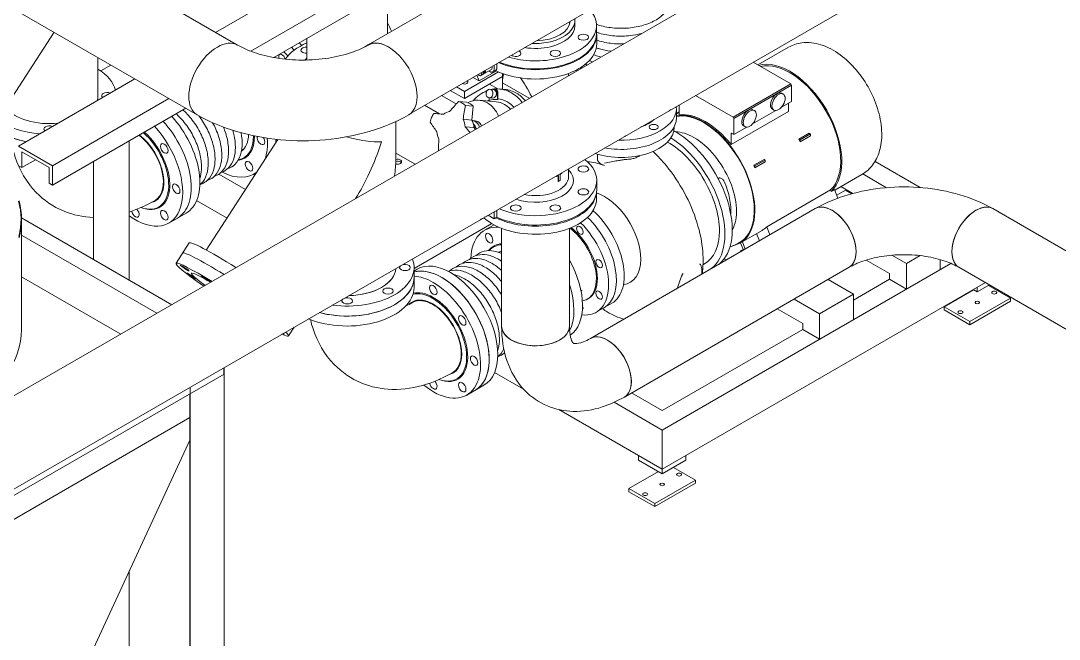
# Model space of a CAD drawing. Header units: millimetres. Extents: x -312439 to 477422, y -331570 to 212570.
# Drawn here: x 400936 to 402263, y 91756 to 92546 of the extents above; entities that cross this region are included whole.
import ezdxf

# ---------------------------------------------------------------- set-up
doc = ezdxf.new("R2010")
doc.units = ezdxf.units.MM

msp = doc.modelspace()

# ---------------------------------------------------------------- linework, layer by layer
at = {"color": 0, "linetype": 'Continuous', "lineweight": 0, "extrusion": (8.40036e-17, 0.816497, 0.57735)}
for p, q in [((399417.416, 93432.398), (401161.52, 92425.439)), ((399909.942, 91360.089), (402361.33, 92775.399)), ((401593.982, 92766.925), (401185.091, 92530.852)), ((401620.953, 92732.491), (401230.001, 92506.774)), ((401642.607, 92719.989), (401259.413, 92498.752)), ((401379.711, 92514.97), (401741.787, 92724.014)), ((400894.438, 92698.66), (401213.058, 92514.705)), ((401434.924, 92427.826), (401844.862, 92664.504)), ((399858.405, 91449.355), (401903.983, 92630.37)), ((401404.619, 92529.35), (401404.619, 92563.23)), ((401636.968, 92540.752), (401636.968, 92544.476)), ((401643.919, 92545.659), (401643.919, 92539.308)), ((400897.088, 92404.879), (400978.662, 92531.013)), ((401671.479, 92539.308), (401671.479, 92529.006)), ((401301.544, 92495.521), (401301.544, 92523.076)), ((401671.786, 92516.305), (401671.786, 92528.256)), ((401916.815, 92511.761), (401877.716, 92489.186)), ((401034.72, 92498.647), (401034.72, 92450.121)), ((401544.4, 92491.032), (401544.4, 92486.042)), ((401871.656, 92492.685), (401919.65, 92464.976)), ((401051.246, 92489.106), (401038.293, 92481.628)), ((401546.351, 92480.454), (401502.8, 92455.309)), ((401543.871, 92481.592), (401521.571, 92468.717)), ((401526.131, 92477.116), (401523.705, 92475.715)), ((401527.006, 92479.5), (401527.006, 92479.05)), ((401527.557, 92478.045), (401527.124, 92477.795)), ((401537.332, 92483.618), (401528.887, 92478.742)), ((401542.607, 92482.314), (401539.215, 92480.356)), ((401540.864, 92488.99), (401540.864, 92484.001)), ((401551.439, 92458.141), (401551.439, 92478.393)), ((401635.957, 92475.626), (401635.957, 92478.393)), ((401082.016, 92471.341), (400933.406, 92385.541)), ((401551.439, 92474.299), (401502.8, 92446.217)), ((401521.571, 92468.717), (401513.661, 92473.284)), ((401518.676, 92476.18), (401521.571, 92468.717)), ((401545.693, 92458.579), (401534.952, 92464.78)), ((401551.508, 92458.135), (401551.508, 92466.426)), ((401551.508, 92466.426), (401585.765, 92446.647)), ((401919.65, 92464.976), (401846.16, 92422.546)), ((401920.595, 92463.339), (401847.105, 92420.909)), ((401919.65, 92464.976), (401920.595, 92463.339)), ((401920.595, 92463.339), (401920.595, 92442.609)), ((401492.404, 92439.339), (401473.635, 92450.175)), ((401502.8, 92446.217), (401484.789, 92456.616)), ((401492.663, 92461.162), (401502.8, 92455.309)), ((401502.8, 92455.309), (401502.8, 92446.217)), ((401535.426, 92458.202), (401539.926, 92457.8)), ((401541.494, 92458.619), (401542.619, 92458.518)), ((401544.752, 92452.997), (401545.13, 92445.08)), ((401554.445, 92457.873), (401547.994, 92458.449)), ((401551.298, 92458.154), (401551.439, 92458.358)), ((401798.165, 92450.256), (401846.16, 92422.546)), ((401910.051, 92452.108), (401908.161, 92453.199)), ((401125.322, 92446.338), (400976.713, 92360.538)), ((401470.932, 92426.733), (401451.981, 92437.674)), ((401495.377, 92442.546), (401505.491, 92441.643)), ((401504.039, 92437.545), (401514.152, 92436.642)), ((401514.152, 92436.642), (401512.536, 92418.838)), ((401543.514, 92442.155), (401521.809, 92444.094)), ((401534.497, 92443.705), (401534.329, 92447.234)), ((401534.445, 92447.222), (401538.945, 92446.82)), ((401777.289, 92425.603), (401777.289, 92438.202)), ((401920.595, 92442.609), (401907.773, 92435.206)), ((401916.92, 92440.488), (401916.92, 92429.846)), ((401146.976, 92433.836), (400976.713, 92335.535)), ((401463.443, 92427.402), (401473.556, 92426.498)), ((401473.556, 92426.498), (401476.358, 92426.242)), ((401773.623, 92421.812), (401773.623, 92433.713)), ((401777.289, 92429.274), (401773.623, 92427.158)), ((401777.289, 92428.925), (401773.623, 92426.809)), ((401916.92, 92429.846), (401843.43, 92387.416)), ((401900.451, 92430.979), (401871.028, 92413.992)), ((401873.306, 92430.893), (401871.416, 92431.984)), ((401898.173, 92431.535), (401896.283, 92432.626)), ((401415.245, 92416.9), (401415.245, 92368.277)), ((401501.269, 92419.845), (401512.536, 92418.838)), ((401503.813, 92410.35), (401515.08, 92409.344)), ((401516.592, 92417.966), (401513.075, 92418.28)), ((401770.867, 92409.81), (401770.867, 92410.573)), ((401846.16, 92422.546), (401847.105, 92420.909)), ((401847.105, 92420.909), (401847.105, 92400.179)), ((401861.428, 92410.32), (401859.538, 92411.411)), ((401515.08, 92409.344), (401516.969, 92406.928)), ((401843.43, 92401.21), (401843.43, 92387.416)), ((401847.105, 92400.179), (401844.375, 92401.755)), ((401863.706, 92409.764), (401847.105, 92400.179)), ((401930.156, 92394.356), (401943.28, 92401.933)), ((401931.618, 92393.512), (401944.742, 92401.089)), ((401944.742, 92398.655), (401931.618, 92391.078)), ((401943.28, 92401.933), (401944.742, 92401.089)), ((401944.742, 92401.089), (401944.742, 92398.655)), ((400933.406, 92385.541), (400976.713, 92360.538)), ((401074.86, 92392.2), (401074.86, 92214.235)), ((401173.216, 92252.699), (401264.602, 92394.005)), ((401930.156, 92394.356), (401931.618, 92393.512)), ((401931.618, 92391.078), (401931.618, 92393.512)), ((400937.737, 92378.04), (400937.737, 92358.038)), ((400972.382, 92358.038), (400937.737, 92378.04)), ((401218.317, 92380.162), (401220.757, 92381.571)), ((401415.245, 92376.708), (401439.936, 92362.453)), ((401672.875, 92368.64), (401672.875, 92375.165)), ((400937.737, 92358.038), (400933.406, 92360.538)), ((400955.059, 92368.039), (400937.737, 92358.038)), ((400972.382, 92338.035), (400972.382, 92358.038)), ((400976.713, 92360.538), (400976.713, 92335.535)), ((401028.926, 92365.681), (401028.926, 92240.755)), ((401872.414, 92361.019), (401885.537, 92368.595)), ((401872.414, 92361.019), (401873.876, 92360.174)), ((401873.876, 92360.174), (401886.999, 92367.751)), ((401886.999, 92365.318), (401873.876, 92357.741)), ((401873.876, 92357.741), (401873.876, 92360.174)), ((401885.537, 92368.595), (401886.999, 92367.751)), ((401886.999, 92367.751), (401886.999, 92365.318)), ((402027.315, 92365.941), (402085.14, 92332.555)), ((401223.237, 92330.044), (401189.243, 92349.67)), ((401233.01, 92349.404), (401235.011, 92348.249)), ((401233.562, 92349.715), (401237.386, 92351.923)), ((401619.913, 92346.991), (401619.913, 92347.341)), ((401619.913, 92346.991), (401620.349, 92346.739)), ((401620.349, 92346.739), (401620.349, 92347.593)), ((401622.525, 92340.645), (401622.525, 92347.807)), ((401622.959, 92340.394), (401622.959, 92348.037)), ((401625.032, 92341.591), (401625.032, 92349.234)), ((401627.278, 92350.74), (401627.278, 92351.594)), ((401635.957, 92346.683), (401635.957, 92356.605)), ((402010.613, 92349.298), (401975.977, 92329.301)), ((402011.705, 92349.95), (402042.039, 92332.437)), ((400976.713, 92335.535), (400972.382, 92338.035)), ((401622.525, 92340.645), (401622.959, 92340.394)), ((401671.786, 92329.731), (401671.786, 92341.683)), ((401998.775, 92325.008), (401983.658, 92333.736)), ((401671.479, 92317.83), (401671.479, 92325.742)), ((401970.509, 92329.502), (401889.105, 92282.504)), ((401970.509, 92329.502), (401971.267, 92327.549)), ((401971.267, 92327.549), (401975.671, 92330.091)), ((401979.942, 92319.081), (401975.671, 92330.091)), ((401978.535, 92322.708), (401989.775, 92329.198)), ((401989.775, 92329.198), (401997.587, 92324.688)), ((401199.689, 92293.633), (401160.858, 92316.052)), ((401950.898, 92305.619), (401663.852, 92139.893)), ((402378.665, 92189.618), (402177.745, 92305.619)), ((401129.038, 92182.956), (400937.162, 92293.735)), ((400937.182, 92151.122), (400937.182, 92291.862)), ((401147.295, 92299.909), (401125.295, 92287.207)), ((401523.705, 92291.692), (401526.131, 92293.092)), ((401528.887, 92294.719), (401537.332, 92299.595)), ((401533.15, 92297.18), (401540.864, 92292.727)), ((401540.864, 92292.727), (401540.864, 92299.977)), ((401540.864, 92292.727), (401544.4, 92294.768)), ((401544.4, 92294.768), (401544.4, 92302.019)), ((401537.907, 92286.539), (401438.518, 92229.157)), ((401528.651, 92277.999), (401540.704, 92284.959)), ((401550.429, 92280.513), (401550.429, 92155.415)), ((401636.968, 92280.513), (401636.968, 92155.415)), ((401883.043, 92277.926), (401854.801, 92261.621)), ((401889.105, 92282.504), (401893.087, 92272.242)), ((400937.182, 92271.721), (401109.983, 92171.954)), ((401876.102, 92273.919), (401879.742, 92264.537)), ((401134.556, 92235.776), (401151.408, 92261.835)), ((401547.396, 92249.573), (401549.836, 92250.981)), ((401854.308, 92262.476), (401851.919, 92261.097)), ((401858.915, 92253.645), (401855.504, 92251.676)), ((401855.504, 92251.676), (401856.485, 92251.109)), ((401855.504, 92250.543), (401855.504, 92251.676)), ((401859.247, 92252.787), (401855.634, 92262.101)), ((401857.939, 92263.432), (401861.579, 92254.051)), ((401859.319, 92252.746), (401859.247, 92252.787)), ((401837.456, 92240.123), (401834.717, 92241.704)), ((402045.765, 92222.869), (402016.133, 92239.977)), ((402067.418, 92235.371), (402048.739, 92246.155)), ((402085.166, 92245.617), (402067.418, 92235.371)), ((402110.725, 92227.87), (402110.725, 92240.511)), ((401438.518, 92230.425), (401438.518, 92205.022)), ((401438.518, 92225.961), (401442.384, 92228.193)), ((401994.168, 92230.674), (401707.122, 92064.948)), ((402124.3, 92235.707), (401755.466, 92022.761)), ((401809.475, 92235.024), (401807.531, 92233.902)), ((402067.418, 92202.867), (402067.418, 92235.371)), ((402335.396, 92114.673), (402134.475, 92230.674)), ((401064.077, 92145.451), (400937.182, 92218.714)), ((402168.335, 92211.125), (401755.466, 91972.755)), ((401999.859, 92196.366), (401967.302, 92215.163)), ((401999.859, 92188.865), (402045.765, 92215.368)), ((402045.765, 92215.368), (402045.765, 92222.869)), ((402067.418, 92202.867), (402045.765, 92215.368)), ((401653.243, 92201.316), (401651.838, 92200.505)), ((402153.107, 92202.004), (402115.571, 92180.332)), ((402157.979, 92199.191), (402152.822, 92202.168)), ((402173.492, 92208.147), (402157.979, 92199.191)), ((402157.979, 92199.191), (402157.979, 92205.146)), ((402200.452, 92191.334), (402172.411, 92207.523)), ((401661.081, 92190.742), (401659.781, 92189.992)), ((401691.107, 92184.74), (401671.186, 92173.239)), ((401956.553, 92171.363), (401923.995, 92190.16)), ((401999.859, 92196.366), (401956.553, 92171.363)), ((401999.859, 92163.862), (401999.859, 92196.366)), ((402148.484, 92161.33), (402200.452, 92191.334)), ((402148.484, 92157.329), (402200.452, 92187.333)), ((402200.452, 92187.333), (402200.452, 92191.334)), ((401934.899, 92158.861), (401902.342, 92177.658)), ((401956.553, 92138.858), (401956.553, 92171.363)), ((402115.571, 92176.332), (402115.571, 92180.332)), ((402115.571, 92180.332), (402148.484, 92161.33)), ((402115.571, 92176.332), (402148.484, 92157.329)), ((401934.899, 92151.36), (401934.899, 92158.861)), ((402148.484, 92157.329), (402148.484, 92161.33)), ((401278.038, 92142.983), (401285.239, 92154.117)), ((401755.466, 92047.764), (401934.899, 92151.36)), ((401956.553, 92138.858), (401934.899, 92151.36)), ((401196.008, 92094.284), (400206.448, 91522.962)), ((401195.575, 92094.034), (401195.575, 92102.35)), ((401196.008, 92102.6), (401196.008, 91096.204)), ((401578.369, 92075.002), (401541.384, 92096.355)), ((401527.82, 92080.212), (401505.82, 92067.511)), ((401152.268, 92069.031), (401152.268, 91146.46)), ((401152.701, 92077.596), (401152.701, 91071.201)), ((401716.412, 92070.312), (401755.466, 92047.764)), ((401755.466, 92022.761), (401694.083, 92058.201)), ((400249.322, 91517.425), (401152.268, 92038.741)), ((401755.466, 91972.755), (401623.512, 92048.938)), ((401755.466, 92022.761), (401755.466, 91972.755)), ((400967.977, 91612.407), (401152.268, 92009.724)), ((401725.154, 91984.304), (401725.154, 91990.255)), ((401785.784, 91984.304), (401785.784, 91990.259)), ((401725.154, 91984.304), (401755.469, 91966.801)), ((401755.469, 91966.801), (401785.784, 91984.304)), ((401755.469, 91966.801), (401755.469, 91972.756)), ((401769.836, 91975.096), (401797.877, 91958.907)), ((401712.996, 91947.905), (401750.597, 91969.614)), ((401712.996, 91943.905), (401712.996, 91947.905)), ((401745.909, 91928.903), (401712.996, 91947.905)), ((401797.877, 91958.907), (401745.909, 91928.903)), ((401797.877, 91954.906), (401745.909, 91924.902)), ((401797.877, 91954.906), (401797.877, 91958.907)), ((401745.909, 91924.902), (401712.996, 91943.905)), ((401745.909, 91924.902), (401745.909, 91928.903)), ((401074.86, 91842.839), (401074.86, 91595.282))]:
    msp.add_line(p, q, dxfattribs=at)
at = {"color": 0, "linetype": 'Continuous', "lineweight": 0}
for centre, major_axis, ratio, start_param, end_param in [((401593.698, 92539.308), (77.781, 0), 0.57735027, 5.10508806, 6.75130109), ((401593.698, 92545.659), (44.096, 0), 0.57735027, 4.74049242, 6.25508187), ((401593.698, 92545.659), (50.221, 0), 0.57735027, 5.10508806, 6.37658726), ((401593.698, 92528.256), (-78.087, 0), 0.57735027, 0.92326342, 3.23018311), ((401593.698, 92539.308), (-50.221, 0), 0.57735027, 1.96349541, 3.14159265), ((401187.289, 92470.072), (25.769, 44.633), 0.57735027, 0, 3.14159265), ((401353.081, 92477.956), (85.437, 0), 0.57735027, 2.21833582, 2.75276461), ((401272.304, 92470.736), (-38.278, 66.3), 0.57735027, 5.0620658, 5.12512277), ((401405.48, 92470.337), (-25.769, 44.633), 0.57735027, 5.49778714, 6.40532929), ((401405.945, 92470.072), (-25.769, 44.633), 0.57735027, 3.14159265, 6.28318531), ((401593.698, 92516.305), (-78.087, 0), 0.57735027, 0.85592545, 3.14159265), ((401593.698, 92545.659), (50.221, 0), 0.57735027, 4.61898703, 5.10508806), ((401593.698, 92529.006), (-77.781, 0), 0.57735027, 1.96349541, 3.14159265), ((401269.784, 92497.698), (-2.909, 5.039), 0.57735027, 4.19888795, 7.06858347), ((401252.383, 92459.235), (-38.278, 66.3), 0.57735027, 5.02303865, 5.12512277), ((401262.343, 92464.986), (-38.278, 66.3), 0.57735027, 5.05596338, 5.12512277), ((401300.897, 92508.085), (6.798, 0), 0.57735027, 1.47548387, 4.80770144), ((401568.386, 92504.026), (6.737, 0), 0.57735027, 3.77112217, 7.22445212), ((401593.698, 92539.308), (-50.221, 0), 0.57735027, 1.28970129, 1.96349541), ((401252.383, 92459.235), (-28.173, 48.797), 0.57735027, 5.25296608, 5.28877007), ((401269.784, 92497.698), (-2.909, 5.039), 0.57735027, 0.78539816, 1.25742089), ((401353.081, 92477.956), (62.164, 0), 0.57735027, 2.54822804, 2.63163215), ((401353.081, 92478.756), (61.184, 0), 0.57735027, 2.57241108, 2.64841875), ((401593.698, 92529.006), (-77.781, 0), 0.57735027, 0.93574496, 1.96349541), ((401593.698, 92539.308), (77.781, 0), 0.57735027, 4.2442732, 5.10508806), ((401703.13, 92505.385), (52.364, 0), 0.57735027, 3.65944374, 3.71435057), ((401918.535, 92404.445), (-46.899, 81.231), 0.57735027, 3.27529743, 6.14333006), ((401918.535, 92404.445), (-45.911, 79.521), 0.57735027, 3.28429301, 6.1142109), ((400972.556, 92450.121), (-85.437, 0), 0.57735027, 3.28131762, 3.89757418), ((401521.592, 92479.375), (2.113, -3.66), 0.57735027, 5.0272788, 5.49778714), ((401521.592, 92479.375), (2.113, -3.66), 0.57735027, 5.49778714, 7.53909181), ((401524.018, 92480.775), (2.113, -3.66), 0.57735027, 0, 1.25590651), ((401525.057, 92481.375), (2.067, -3.58), 0.57735027, 6.0749532, 7.53184481), ((401524.407, 92481), (1.837, -3.182), 0.57735027, 0.78539816, 1.20663208), ((401525.057, 92481.375), (1.837, -3.182), 0.57735027, 0.00220971, 1.20663208), ((401525.49, 92481.625), (2.067, -3.58), 0.57735027, 0, 1.2486595), ((401526.789, 92482.376), (2.098, -3.633), 0.57735027, 5.9436171, 7.53671332), ((401526.789, 92482.376), (1.225, -2.122), 0.57735027, 0.34762244, 1.00717286), ((401535.234, 92487.251), (3.981, -6.895), 0.57735027, 5.26736519, 7.06858347), ((401535.234, 92487.251), (2.098, -3.633), 0.57735027, 0, 1.25352801), ((401593.698, 92371.708), (-35.62, 112.617), 0.20190622, 0.28441205, 0.51093574), ((401703.13, 92504.585), (62.164, 0), 0.57735027, 3.70505589, 3.73222443), ((401703.13, 92505.385), (61.184, 0), 0.57735027, 3.71658925, 3.74537299), ((401502.8, 92467.432), (4.454, 0), 0.57735027, 4.04227758, 6.95329671), ((401593.698, 92371.708), (-35.62, 112.617), 0.20190622, 5.39603324, 5.75540066), ((400972.556, 92450.121), (-62.164, 0), 0.57735027, 2.95321051, 3.14159265), ((401046.356, 92450.121), (-6.798, 0), 0.57735027, 4.04112672, 6.95444756), ((401542.954, 92402.022), (-5.04, -56.427), 0.78867513, 3.5104546, 3.9580026), ((401534.935, 92452.712), (0.49, 5.49), 0.78867513, 5.9323059, 9.07389855), ((401534.935, 92452.712), (0.49, 5.49), 0.78867513, 2.79071324, 5.9323059), ((401541.829, 92402.123), (-5.04, -56.427), 0.78867513, 3.26184799, 3.36149489), ((401539.436, 92452.31), (0.49, 5.49), 0.78867513, 3.14159265, 5.9323059), ((401539.436, 92452.31), (0.49, 5.49), 0.78867513, 5.9323059, 6.28318531), ((401539.436, 92452.31), (-0.599, -6.71), 0.78867513, 1.74351569, 2.8576302), ((401542.954, 92402.022), (-5.04, -56.427), 0.78867513, 2.79071324, 3.26184799), ((401549.405, 92401.446), (-5.04, -56.427), 0.78867513, 2.79071324, 3.14159265), ((401542.954, 92402.022), (-5.04, -56.427), 0.78867513, 2.40836977, 2.79071324), ((401549.405, 92401.446), (-5.04, -56.427), 0.78867513, 2.48374267, 2.79071324), ((401902.222, 92442.912), (5.939, 10.286), 0.57735027, 0, 2.35619449), ((401610.163, 92407.756), (173.114, 135.332), 0.47025443, 1.89024002, 1.97207055), ((401486.898, 92407.029), (3.269, 36.601), 0.78867513, 5.9323059, 6.09975398), ((401486.898, 92407.029), (3.269, 36.601), 0.78867513, 5.76485782, 5.9323059), ((401634.279, 92393.832), (-20.051, -218.817), 0.61480915, 4.56786753, 4.64969806), ((401497.011, 92406.126), (-3.269, -36.601), 0.78867513, 2.62326516, 2.95816132), ((401518.248, 92404.229), (-3.561, -39.865), 0.78867513, 2.79071324, 3.61281743), ((401542.266, 92402.084), (-3.896, -43.625), 0.78867513, 3.4814037, 3.55982669), ((401518.248, 92404.229), (-3.561, -39.865), 0.78867513, 2.15659572, 2.79071324), ((401541.829, 92402.123), (-3.833, -42.915), 0.78867513, 3.15730671, 3.47131732), ((401539.954, 92402.29), (-3.561, -39.865), 0.78867513, 2.79071324, 3.14159265), ((401542.266, 92402.084), (-3.896, -43.625), 0.78867513, 2.79071324, 3.15988281), ((401539.954, 92402.29), (-3.561, -39.865), 0.78867513, 2.50410479, 2.79071324), ((401542.266, 92402.084), (-3.896, -43.625), 0.78867513, 2.50067147, 2.79071324), ((401570.663, 92432.084), (0.49, 5.49), 0.78867513, 0.31400081, 0.69838426), ((401902.222, 92442.912), (5.939, 10.286), 0.57735027, 2.35619449, 3.14159265), ((400972.556, 92450.121), (-62.164, 0), 0.57735027, 0.44310508, 1.75917847), ((401104.577, 92373.899), (42.718, -73.99), 0.57735027, 0, 1.93844485), ((401486.898, 92407.029), (3.269, 36.601), 0.78867513, 1.05246884, 1.21991692), ((401621.667, 92413.212), (218.834, -19.861), 0.00111499, 3.90430933, 3.98613986), ((401485.744, 92407.132), (2.043, 22.876), 0.78867513, 0.21112957, 0.65790794), ((401703.498, 92433.713), (70.126, 0), 0.57735027, 4.65536908, 6.34020521), ((401761.681, 92433.713), (-5.818, 0), 0.57735027, 2.04474463, 2.66764436), ((401808.89, 92341.142), (-45.911, 79.521), 0.57735027, 5.49778714, 6.07197868), ((401808.89, 92341.142), (-45.418, 78.666), 0.57735027, 5.49778714, 6.07902631), ((401810.36, 92341.99), (-45.911, 79.521), 0.57735027, 4.96337195, 6.03220234), ((401865.477, 92421.697), (5.939, 10.286), 0.57735027, 0, 2.35619449), ((400972.556, 92437.42), (85.437, 0), 0.57735027, 3.71558359, 4.36005866), ((400972.556, 92450.121), (-85.437, 0), 0.57735027, 0.6821091, 1.43107136), ((400972.556, 92407.513), (-6.798, 0), 0.57735027, 4.04112672, 6.95444756), ((401082.577, 92361.197), (-42.718, 73.99), 0.57735027, 2.2281092, 5.0800375), ((401093.577, 92367.548), (42.718, -73.99), 0.57735027, 0, 1.93844485), ((401093.577, 92367.548), (-42.718, 73.99), 0.57735027, 3.14159265, 5.0800375), ((401486.898, 92407.029), (3.269, 36.601), 0.78867513, 1.21991692, 1.387365), ((401609.608, 92382.133), (171.495, -137.377), 0.39604584, 4.02878975, 4.11062028), ((401485.744, 92407.132), (2.043, 22.876), 0.78867513, 4.92351855, 5.37029692), ((401630.445, 92408.144), (171.495, -137.377), 0.39604584, 4.23882964, 4.2869955), ((401497.011, 92406.126), (-2.043, -22.876), 0.78867513, 1.78192589, 2.22870427), ((401511.871, 92404.798), (-1.204, -13.481), 0.78867513, 2.79071324, 3.16809313), ((401510.55, 92404.916), (-0.872, -9.76), 0.78867513, 1.91621354, 2.73239844), ((401507.887, 92405.154), (-1.008, -11.285), 0.78867513, 1.82272227, 2.4193917), ((401515.388, 92404.484), (-1.204, -13.481), 0.78867513, 2.79071324, 3.14159265), ((401511.871, 92404.798), (-1.204, -13.481), 0.78867513, 2.02129455, 2.79071324), ((401515.388, 92404.484), (-1.204, -13.481), 0.78867513, 2.18190542, 2.79071324), ((401703.498, 92421.812), (70.126, 0), 0.57735027, 4.40250992, 6.28318531), ((401703.498, 92433.713), (48.077, 0), 0.57735027, 5.25608195, 5.73949234), ((401808.89, 92341.142), (-45.911, 79.521), 0.57735027, 2.95244152, 5.49778714), ((401808.89, 92341.142), (-45.418, 78.666), 0.57735027, 3.14159265, 5.49778714), ((401865.477, 92421.697), (5.939, 10.286), 0.57735027, 2.35619449, 3.14159265), ((400972.556, 92437.42), (-85.437, 0), 0.57735027, 0.78539816, 1.21846601), ((401081.884, 92360.797), (-25.769, 44.633), 0.57735027, 3.14159265, 5.35069195), ((401081.884, 92360.797), (-26.182, 45.349), 0.57735027, 2.95516088, 5.3390278), ((401082.577, 92361.197), (-31.082, 53.835), 0.57735027, 2.51781446, 5.22905495), ((401081.884, 92360.797), (-30.592, 52.987), 0.57735027, 2.54106859, 5.23817811), ((401190.844, 92423.705), (31.082, -53.835), 0.57735027, 6.0429835, 7.07257381), ((401190.151, 92423.305), (30.592, -52.987), 0.57735027, 6.08362869, 7.07835548), ((401190.151, 92423.305), (26.182, -45.349), 0.57735027, 0.07142536, 0.74456227), ((401243.028, 92393.576), (3.399, -5.887), 0.57735027, 3.63876574, 5.49778714), ((401353.081, 92416.346), (61.944, -18.285), 0.28544308, 4.78590087, 5.58184717), ((401485.744, 92407.132), (2.043, 22.876), 0.78867513, 1.78192589, 2.22870427), ((401703.498, 92409.81), (67.37, 0), 0.57735027, 4.1883009, 6.28318531), ((401703.498, 92400.121), (5.818, 0), 0.57735027, 5.18633728, 5.49778714), ((401703.498, 92400.121), (5.818, 0), 0.57735027, 5.49778714, 5.80923701), ((401772.827, 92320.321), (-51.037, 88.4), 0.57735027, 5.49778714, 5.53198744), ((401796.029, 92333.716), (-38.423, 66.551), 0.57735027, 5.49778714, 5.94584051), ((401772.827, 92320.321), (-51.037, 88.4), 0.57735027, 3.21920813, 5.49778714), ((401844.375, 92400.664), (-0.668, 1.157), 0.57735027, 5.49778714, 7.06858347), ((401243.028, 92393.576), (3.399, -5.887), 0.57735027, 5.49778714, 8.0231316), ((401190.844, 92423.705), (42.718, -73.99), 0.57735027, 0.46443099, 0.8817182), ((401201.844, 92430.056), (42.718, -73.99), 0.57735027, 0.71153585, 0.77210917), ((401353.081, 92416.346), (40.111, 135.883), 0.349506, 4.01697453, 4.62832895), ((401353.187, 92416.51), (-52.199, 33.758), 0.07116237, 3.75212283, 3.76033804), ((401605.774, 92396.444), (20.051, 218.817), 0.61480915, 1.63631476, 1.70364682), ((401763.378, 92314.866), (-46.096, 79.841), 0.57735027, 3.92699082, 5.51505249), ((401763.378, 92314.866), (-51.037, 88.4), 0.57735027, 3.21920813, 5.4526304), ((401796.029, 92333.716), (-38.423, 66.551), 0.57735027, 3.47893745, 5.49778714), ((401877.551, 92380.783), (-45.911, 79.521), 0.57735027, 4.51377239, 4.55328063), ((401353.081, 92323.029), (41.906, 90.433), 0.50772236, 5.20905397, 5.45217334), ((401417.165, 92365.598), (5.512, 0), 0.57735027, 4.3285474, 8.20975034), ((401417.165, 92363.098), (5.512, 0), 0.57735027, 0.78539816, 1.93093046), ((401417.165, 92363.098), (5.512, 0), 0.57735027, 0.40371469, 0.78539816), ((401593.698, 92341.683), (-78.087, 0), 0.57735027, 0.93458208, 3.7778069), ((401654.78, 92356.29), (6.829, 0), 0.57735027, 0.78539816, 3.92699082), ((401654.78, 92356.29), (6.829, 0), 0.57735027, 3.92699082, 7.06858347), ((401693.408, 92264.013), (-55.67, 96.423), 0.57735027, 5.64520272, 5.9379265), ((401819.808, 92347.446), (-45.911, 79.521), 0.57735027, 4.51377239, 4.55328063), ((401190.844, 92423.705), (42.718, -73.99), 0.57735027, 5.54526215, 6.39349522), ((401593.698, 92341.683), (-48.384, 0), 0.57735027, 1.02763979, 3.65021191), ((401593.698, 92346.683), (-42.259, 0), 0.57735027, 1.21837201, 3.14159265), ((401593.698, 92366.127), (42.871, 0), 0.57735027, 5.38322103, 5.46358758), ((401593.698, 92366.127), (42.871, 0), 0.57735027, 5.53198671, 5.61229298), ((401593.698, 92358.485), (42.871, 0), 0.57735027, 5.46358758, 5.53198671), ((401654.78, 92327.075), (6.829, 0), 0.57735027, 0.78539816, 3.92699082), ((401793.194, 92332.08), (35.362, -61.248), 0.57735027, 0.71057144, 1.36528523), ((401093.577, 92367.548), (26.182, -45.349), 0.57735027, 6.02184757, 6.05798986), ((401093.577, 92367.548), (-26.182, 45.349), 0.57735027, 2.88025492, 2.91639721), ((401093.577, 92367.548), (25.723, -44.553), 0.57735027, 6.05793285, 6.09441635), ((401093.577, 92367.548), (23.886, -41.371), 0.57735027, 6.20575304, 6.2442695), ((401593.698, 92329.731), (-78.087, 0), 0.57735027, 0.88753644, 3.14159265), ((401654.78, 92327.075), (6.829, 0), 0.57735027, 3.92699082, 7.06858347), ((401593.698, 92328.131), (77.781, 0), 0.57735027, 5.89048623, 6.19016516), ((401593.698, 92317.83), (77.781, 0), 0.57735027, 5.89048623, 6.28318531), ((401681.844, 92267.792), (-32.674, 56.593), 0.57735027, 3.92699082, 5.72392934), ((400674.956, 92291.862), (-261.613, 0), 0.57735027, 2.99765293, 3.29800587), ((400674.956, 92291.862), (-262.225, 0), 0.57735027, 2.98564851, 3.29843455), ((401082.577, 92300.94), (-3.399, 5.887), 0.57735027, 1.01566305, 5.07689399), ((401593.698, 92328.131), (77.781, 0), 0.57735027, 4.00423296, 5.89048623), ((401568.397, 92306.417), (6.829, 0), 0.57735027, 0.78539816, 3.92699082), ((401568.397, 92306.417), (6.829, 0), 0.57735027, 3.92699082, 7.06858347), ((401618.999, 92306.417), (6.829, 0), 0.57735027, 0.78539816, 3.92699082), ((401618.999, 92306.417), (6.829, 0), 0.57735027, 3.92699082, 7.06858347), ((401972.533, 92268.146), (-21.635, 37.473), 0.57735027, 3.14159265, 6.28318531), ((401972.533, 92268.146), (-21.635, 37.473), 0.57735027, 3.92699082, 6.28318531), ((402156.11, 92268.146), (-21.635, -37.473), 0.57735027, 3.14159265, 6.28318531), ((402156.11, 92268.146), (-21.635, -37.473), 0.57735027, 3.14159265, 5.49778714), ((401521.592, 92295.352), (-2.113, 3.66), 0.57735027, 2.93495005, 3.34823526), ((401524.018, 92296.752), (-2.113, 3.66), 0.57735027, 3.14159265, 3.34823526), ((401593.698, 92317.83), (77.781, 0), 0.57735027, 3.69863716, 5.89048623), ((401526.789, 92298.352), (-2.098, 3.633), 0.57735027, 2.97328257, 3.30990274), ((401535.234, 92303.228), (-2.098, 3.633), 0.57735027, 3.14159265, 3.30990274), ((401535.234, 92303.228), (-3.981, 6.895), 0.57735027, 3.92699082, 4.1661499), ((401642.868, 92245.289), (-38.278, 66.3), 0.57735027, 3.14159265, 5.17227336), ((401652.829, 92251.04), (-38.278, 66.3), 0.57735027, 3.14159265, 5.23007969), ((401571.369, 92204.009), (42.718, -73.99), 0.57735027, 2.771063, 3.87951582), ((401582.369, 92210.36), (42.718, -73.99), 0.57735027, 3.11658946, 3.14159265), ((401631.609, 92238.788), (-28.173, 48.797), 0.57735027, 2.94014021, 5.34568487), ((401632.908, 92239.538), (-28.173, 48.797), 0.57735027, 3.92699082, 5.34080337), ((401632.908, 92239.538), (-38.278, 66.3), 0.57735027, 2.73263112, 5.1504498), ((401837.131, 92357.447), (-45.911, 79.521), 0.57735027, 3.14159265, 3.28429301), ((401223.15, 92215.438), (71.741, -46.397), 0.07116237, 1.78570384, 3.14159265), ((401763.378, 92314.866), (-46.096, 79.841), 0.57735027, 3.14159265, 3.92699082), ((401214.723, 92202.409), (71.741, -46.397), 0.07116237, 1.8829949, 3.14159265), ((401571.369, 92204.009), (31.082, -53.835), 0.57735027, 2.85273944, 3.38179446), ((401570.676, 92203.609), (30.592, -52.987), 0.57735027, 2.84322581, 3.34114927), ((401570.676, 92203.609), (26.182, -45.349), 0.57735027, 2.93476332, 3.0701673), ((401353.081, 92230.425), (-85.437, 0), 0.57735027, 2.35619449, 3.36557192), ((401593.369, 92216.711), (42.718, -73.99), 0.57735027, 0.0448166, 1.54996443), ((401681.844, 92267.792), (-32.674, 56.593), 0.57735027, 2.90508646, 3.92699082), ((401972.533, 92268.146), (-21.635, 37.473), 0.57735027, 3.14159265, 3.92699082), ((402156.11, 92268.146), (-21.635, -37.473), 0.57735027, 5.49778714, 6.28318531), ((401206.297, 92189.379), (71.741, -46.397), 0.07116237, 1.98386999, 4.22649008), ((401353.081, 92230.425), (-62.164, 0), 0.57735027, 1.6062188, 3.10617018), ((401353.081, 92230.425), (-62.164, 0), 0.57735027, 2.35619449, 3.10617018), ((401426.881, 92230.425), (-6.798, 0), 0.57735027, 5.66870359, 8.6393798), ((401426.881, 92230.425), (-6.798, 0), 0.57735027, 2.35619449, 5.3268707), ((401474.102, 92147.852), (42.718, -73.99), 0.57735027, 0, 2.9860305), ((401474.102, 92147.852), (-42.718, 73.99), 0.57735027, 5.49778714, 6.12762316), ((401485.102, 92154.203), (42.718, -73.99), 0.57735027, 0, 3.14159265), ((401763.378, 92314.866), (-51.037, 88.4), 0.57735027, 2.99639172, 3.06397718), ((401206.297, 92189.379), (-52.199, 33.758), 0.07116237, 5.31594955, 6.90046341), ((401206.297, 92189.379), (-52.199, 33.758), 0.07116237, 0.61727811, 0.89441052), ((401353.081, 92217.723), (-85.437, 0), 0.57735027, 1.14329912, 3.14159265), ((401353.081, 92217.723), (85.437, 0), 0.57735027, 5.49778714, 6.28318531), ((401463.102, 92141.501), (-42.718, 73.99), 0.57735027, 5.49778714, 5.91688154), ((401463.102, 92141.501), (-42.718, 73.99), 0.57735027, 2.15238566, 5.49778714), ((401474.102, 92147.852), (-42.718, 73.99), 0.57735027, 3.14159265, 5.49778714), ((401632.908, 92239.538), (-28.173, 48.797), 0.57735027, 3.14159265, 3.92699082), ((401353.081, 92205.022), (-85.437, 0), 0.57735027, 0.95443209, 3.14159265), ((401353.081, 92230.425), (-62.164, 0), 0.57735027, 1.6062188, 2.35619449), ((401462.409, 92141.101), (-30.592, 52.987), 0.57735027, 5.49778714, 6.12112385), ((401463.102, 92141.501), (-31.082, 53.835), 0.57735027, 5.49778714, 6.1186246), ((401582.369, 92210.36), (42.718, -73.99), 0.57735027, 0.35259138, 1.22771707), ((401353.081, 92230.425), (-85.437, 0), 0.57735027, 1.34681706, 2.35619449), ((401353.081, 92187.816), (-6.798, 0), 0.57735027, 5.66870359, 8.6393798), ((401353.081, 92187.816), (-6.798, 0), 0.57735027, 2.35619449, 5.3268707), ((401462.409, 92141.101), (-26.182, 45.349), 0.57735027, 5.49778714, 6.44602898), ((401462.409, 92141.101), (-25.769, 44.633), 0.57735027, 5.49778714, 6.28318531), ((401474.102, 92147.852), (26.182, -45.349), 0.57735027, 3.3667881, 3.40293039), ((401474.102, 92147.852), (-26.182, 45.349), 0.57735027, 0.22519545, 0.26133774), ((401474.102, 92147.852), (25.723, -44.553), 0.57735027, 3.33036161, 3.36684511), ((401474.102, 92147.852), (23.886, -41.371), 0.57735027, 3.18050846, 3.21902492), ((401462.409, 92141.101), (-30.592, 52.987), 0.57735027, 2.54106859, 5.49778714), ((401463.102, 92141.501), (-31.082, 53.835), 0.57735027, 2.51781446, 5.49778714), ((401353.081, 92217.723), (85.437, 0), 0.57735027, 4.28489178, 5.49778714), ((401462.409, 92141.101), (-26.182, 45.349), 0.57735027, 2.95516088, 5.49778714), ((401462.409, 92141.101), (-25.769, 44.633), 0.57735027, 3.14159265, 5.49778714), ((401650.309, 92180.982), (-2.909, 5.039), 0.57735027, 3.27391604, 4.49330421), ((401691.682, 92258.533), (54.465, -94.336), 0.57735027, 5.33607931, 5.41367743), ((401685.211, 92272.983), (60.833, -105.366), 0.57735027, 5.49778714, 5.74679658), ((400674.956, 92151.122), (262.225, 0), 0.57735027, 5.49778714, 6.28318531), ((401206.297, 92189.379), (71.741, -46.397), 0.07116237, 5.84390229, 6.64964309), ((401266.916, 92149.129), (5.708, -3.692), 0.07116237, 5.60254914, 6.89099624), ((401593.698, 92155.415), (43.27, 0), 0.57735027, 3.14159265, 6.28318531), ((401593.698, 92155.415), (43.27, 0), 0.57735027, 3.14159265, 5.49778714), ((401593.698, 92155.415), (43.27, 0), 0.57735027, 5.49778714, 6.28318531), ((401685.487, 92102.42), (-21.635, 37.473), 0.57735027, 3.14159265, 6.28318531), ((401685.487, 92102.42), (-21.635, 37.473), 0.57735027, 5.49778714, 6.28318531), ((401685.487, 92102.42), (-21.635, 37.473), 0.57735027, 3.14159265, 5.49778714), ((401474.102, 92147.852), (23.886, -41.371), 0.57735027, 6.20575304, 6.2442695), ((401474.102, 92147.852), (26.182, -45.349), 0.57735027, 6.02184757, 6.05798986), ((401474.102, 92147.852), (-26.182, 45.349), 0.57735027, 2.88025492, 2.91639721), ((401474.102, 92147.852), (25.723, -44.553), 0.57735027, 6.05793285, 6.09441635), ((401463.102, 92081.243), (-3.399, 5.887), 0.57735027, 1.01566305, 5.07689399)]:
    msp.add_ellipse(centre, major_axis=major_axis, ratio=ratio, start_param=start_param, end_param=end_param, dxfattribs=at)
for centre, major_axis, ratio in [((401654.808, 92524.694), (6.737, 0), 0.57735027), ((401619.011, 92504.026), (6.737, 0), 0.57735027), ((401904.112, 92441.821), (5.939, 10.286), 0.57735027), ((401867.367, 92420.606), (5.939, 10.286), 0.57735027), ((401744.639, 92409.96), (-5.818, 0), 0.57735027), ((401119.477, 92382.502), (-3.399, 5.887), 0.57735027), ((401227.744, 92359.792), (3.399, -5.887), 0.57735027), ((401134.761, 92331.069), (-3.399, 5.887), 0.57735027), ((401119.477, 92297.285), (-3.399, 5.887), 0.57735027), ((401650.309, 92278.002), (-2.909, 5.039), 0.57735027), ((401534.469, 92267.922), (3.399, -5.887), 0.57735027), ((401674.919, 92235.377), (-2.909, 5.039), 0.57735027), ((401145.678, 92229.63), (5.708, -3.692), 0.07116237), ((401154.112, 92219.508), (5.708, -3.692), 0.07116237), ((401172.753, 92216.173), (5.708, -3.692), 0.07116237), ((401405.266, 92200.296), (-6.798, 0), 0.57735027), ((401463.102, 92201.759), (-3.399, 5.887), 0.57735027), ((401674.919, 92195.19), (-2.909, 5.039), 0.57735027), ((402179.665, 92198.334), (-3.215, 0), 0.57735027), ((402158.012, 92185.833), (-2.909, 0), 0.57735027), ((402136.358, 92173.331), (-3.215, 0), 0.57735027), ((401500.002, 92162.805), (-3.399, 5.887), 0.57735027), ((401515.287, 92111.372), (-3.399, 5.887), 0.57735027), ((401500.002, 92077.588), (-3.399, 5.887), 0.57735027), ((401777.09, 91965.908), (3.215, 0), 0.57735027), ((401755.437, 91953.406), (2.909, 0), 0.57735027), ((401733.783, 91940.904), (3.215, 0), 0.57735027)]:
    msp.add_ellipse(centre, major_axis=major_axis, ratio=ratio, dxfattribs=at)
for points, knots in [([(401671.422, 92541.028), (401672.682, 92540.598), (401673.966, 92540.194), (401681.372, 92538.053), (401687.943, 92536.88), (401701.354, 92535.814), (401708.19, 92535.918), (401721.471, 92537.388), (401727.914, 92538.755), (401739.791, 92542.643), (401745.221, 92545.168), (401754.501, 92551.186), (401758.354, 92554.683), (401763.912, 92562.283), (401765.679, 92566.377), (401766.305, 92570.73), (401766.324, 92570.871), (401766.342, 92571.012)], [1.8219874, 1.8219874, 1.8219874, 1.8219874, 1.8920444, 1.8920444, 2.21939584, 2.21939584, 2.5456685, 2.5456685, 2.87204299, 2.87204299, 3.19962738, 3.19962738, 3.52747854, 3.52747854, 3.84420963, 3.84420963, 3.85481216, 3.85481216, 3.85481216, 3.85481216]), ([(401671.646, 92530.951), (401672.834, 92530.549), (401674.043, 92530.17), (401681.372, 92528.052), (401687.943, 92526.878), (401701.354, 92525.812), (401708.19, 92525.916), (401719.612, 92527.181), (401724.293, 92528.037), (401728.751, 92529.2)], [1.826130028, 1.826130028, 1.826130028, 1.826130028, 1.892044395, 1.892044395, 2.219395843, 2.219395843, 2.545668504, 2.545668504, 2.78069228, 2.78069228, 2.78069228, 2.78069228]), ([(401671.786, 92520.902), (401672.929, 92520.518), (401674.091, 92520.155), (401681.372, 92518.05), (401687.943, 92516.877), (401698.404, 92516.046), (401702.193, 92515.946), (401705.967, 92516.046)], [1.828709719, 1.828709719, 1.828709719, 1.828709719, 1.892044395, 1.892044395, 2.219395843, 2.219395843, 2.401891381, 2.401891381, 2.401891381, 2.401891381]), ([(402010.613, 92349.298), (402015.841, 92352.317), (402020.415, 92356.414), (402028.033, 92366.315), (402030.902, 92372.208), (402035.146, 92385.943), (402036.077, 92393.949), (402035.757, 92411.348), (402034.207, 92420.814), (402028.829, 92439.625), (402024.993, 92448.966), (402015.506, 92466.647), (402009.876, 92474.991), (401997.21, 92490.068), (401990.17, 92496.793), (401975.004, 92507.922), (401966.863, 92512.322), (401950.376, 92517.531), (401942.02, 92518.582), (401927.84, 92516.679), (401922.026, 92514.769), (401916.815, 92511.761)], [2.35619449, 2.35619449, 2.35619449, 2.35619449, 2.59011452, 2.59011452, 2.84757963, 2.84757963, 3.16309227, 3.16309227, 3.51810087, 3.51810087, 3.8731389, 3.8731389, 4.22436076, 4.22436076, 4.57771845, 4.57771845, 4.93503834, 4.93503834, 5.26465227, 5.26465227, 5.49778714, 5.49778714, 5.49778714, 5.49778714]), ([(401213.058, 92514.705), (401218.88, 92511.344), (401226.025, 92508.074), (401242.715, 92502.321), (401252.364, 92499.886), (401273.227, 92496.451), (401284.487, 92495.511), (401307.201, 92495.421), (401318.654, 92496.297), (401340.18, 92499.71), (401350.267, 92502.227), (401367.264, 92508.099), (401374.376, 92511.357), (401380.176, 92514.705)], [1.57079633, 1.57079633, 1.57079633, 1.57079633, 1.81792283, 1.81792283, 2.07840546, 2.07840546, 2.34935437, 2.34935437, 2.62419332, 2.62419332, 2.8954114, 2.8954114, 3.14159265, 3.14159265, 3.14159265, 3.14159265]), ([(401671.259, 92511.08), (401672.571, 92510.629), (401673.91, 92510.206), (401679.949, 92508.461), (401684.902, 92507.454), (401689.986, 92506.819)], [1.818966738, 1.818966738, 1.818966738, 1.818966738, 1.892044395, 1.892044395, 2.143010405, 2.143010405, 2.143010405, 2.143010405]), ([(401667.927, 92502.309), (401670.28, 92501.379), (401672.736, 92500.544), (401675.847, 92499.645), (401676.427, 92499.484), (401677.011, 92499.328)], [1.755954481, 1.755954481, 1.755954481, 1.755954481, 1.892044395, 1.892044395, 1.922926453, 1.922926453, 1.922926453, 1.922926453]), ([(401542.607, 92482.314), (401542.863, 92482.462), (401543.095, 92482.646), (401543.419, 92482.985), (401543.527, 92483.117), (401543.728, 92483.405), (401543.82, 92483.56), (401544.065, 92484.047), (401544.189, 92484.404), (401544.315, 92484.988), (401544.347, 92485.193), (401544.389, 92485.61), (401544.4, 92485.824), (401544.4, 92486.042)], [0.0002937446, 0.0002937446, 0.0002937446, 0.0002937446, 0.0026156912, 0.0026156912, 0.0039235367, 0.0039235367, 0.0052313823, 0.0052313823, 0.0078470735, 0.0078470735, 0.009154919, 0.009154919, 0.0104627646, 0.0104627646, 0.0104627646, 0.0104627646]), ([(401542.619, 92458.518), (401543.066, 92458.301), (401543.473, 92458.007), (401544.022, 92457.455), (401544.195, 92457.251), (401544.51, 92456.818), (401544.654, 92456.587), (401544.848, 92456.22), (401544.909, 92456.094), (401545.024, 92455.836), (401545.078, 92455.702), (401545.228, 92455.296), (401545.31, 92455.017), (401545.443, 92454.444), (401545.493, 92454.15), (401545.559, 92453.545), (401545.575, 92453.235), (401545.573, 92452.924)], [0.0000001977, 0.0000001977, 0.0000001977, 0.0000001977, 0.0030540508, 0.0030540508, 0.0045809773, 0.0045809773, 0.0061079039, 0.0061079039, 0.0068713671, 0.0068713671, 0.0076348304, 0.0076348304, 0.0091617569, 0.0091617569, 0.0106886835, 0.0106886835, 0.01221561, 0.01221561, 0.01221561, 0.01221561]), ([(401134.711, 92426.755), (401135.445, 92426.097), (401136.174, 92425.42), (401141.473, 92420.324), (401145.775, 92415.22), (401153.403, 92404.139), (401156.731, 92398.167), (401162.098, 92385.93), (401164.136, 92379.667), (401166.707, 92367.437), (401167.236, 92361.473), (401166.729, 92351.702), (401166.028, 92347.713), (401164.835, 92344.104)], [1.84042532, 1.84042532, 1.84042532, 1.84042532, 1.8920444, 1.8920444, 2.21939584, 2.21939584, 2.5456685, 2.5456685, 2.87204299, 2.87204299, 3.19962738, 3.19962738, 3.45179131, 3.45179131, 3.45179131, 3.45179131]), ([(401143.372, 92431.756), (401144.107, 92431.097), (401144.835, 92430.421), (401150.134, 92425.325), (401154.436, 92420.221), (401162.064, 92409.14), (401165.392, 92403.168), (401170.76, 92390.931), (401172.798, 92384.668), (401175.369, 92372.437), (401175.897, 92366.473), (401175.324, 92355.427), (401174.223, 92350.342), (401170.517, 92341.948), (401168.035, 92338.524), (401164.929, 92335.938)], [1.84042532, 1.84042532, 1.84042532, 1.84042532, 1.8920444, 1.8920444, 2.21939584, 2.21939584, 2.5456685, 2.5456685, 2.87204299, 2.87204299, 3.19962738, 3.19962738, 3.52747854, 3.52747854, 3.82775414, 3.82775414, 3.82775414, 3.82775414]), ([(401161.52, 92425.439), (401177.017, 92416.492), (401193.987, 92409.477), (401229.771, 92398.95), (401248.591, 92395.453), (401286.883, 92391.951), (401306.351, 92391.951), (401344.643, 92395.453), (401363.463, 92398.95), (401399.246, 92409.477), (401416.217, 92416.492), (401431.714, 92425.439)], [1.57079633, 1.57079633, 1.57079633, 1.57079633, 1.88495559, 1.88495559, 2.19911486, 2.19911486, 2.51327412, 2.51327412, 2.82743339, 2.82743339, 3.14159265, 3.14159265, 3.14159265, 3.14159265]), ([(401163.558, 92424.279), (401164.713, 92422.783), (401165.835, 92421.245), (401170.726, 92414.141), (401174.054, 92408.169), (401179.421, 92395.931), (401181.459, 92389.668), (401184.03, 92377.438), (401184.558, 92371.474), (401183.986, 92360.428), (401182.885, 92355.343), (401179.081, 92346.729), (401176.419, 92343.151), (401170.879, 92338.795), (401168.396, 92337.481), (401165.72, 92336.627)], [2.12659895, 2.12659895, 2.12659895, 2.12659895, 2.21939584, 2.21939584, 2.5456685, 2.5456685, 2.87204299, 2.87204299, 3.19962738, 3.19962738, 3.52747854, 3.52747854, 3.84420963, 3.84420963, 4.05216162, 4.05216162, 4.05216162, 4.05216162]), ([(401181.289, 92415.399), (401182.785, 92412.667), (401184.16, 92409.875), (401188.082, 92400.932), (401190.12, 92394.669), (401192.691, 92382.439), (401193.22, 92376.475), (401192.647, 92365.429), (401191.546, 92360.343), (401187.743, 92351.729), (401185.081, 92348.152), (401179.54, 92343.795), (401177.057, 92342.481), (401174.382, 92341.627)], [2.39510204, 2.39510204, 2.39510204, 2.39510204, 2.5456685, 2.5456685, 2.87204299, 2.87204299, 3.19962738, 3.19962738, 3.52747854, 3.52747854, 3.84420963, 3.84420963, 4.05216162, 4.05216162, 4.05216162, 4.05216162]), ([(401195.011, 92409.811), (401197.23, 92404.41), (401198.938, 92398.926), (401201.353, 92387.439), (401201.881, 92381.475), (401201.308, 92370.429), (401200.207, 92365.344), (401196.404, 92356.73), (401193.742, 92353.153), (401188.201, 92348.796), (401185.718, 92347.482), (401183.043, 92346.628)], [2.58540791, 2.58540791, 2.58540791, 2.58540791, 2.87204299, 2.87204299, 3.19962738, 3.19962738, 3.52747854, 3.52747854, 3.84420963, 3.84420963, 4.05216162, 4.05216162, 4.05216162, 4.05216162]), ([(401206.897, 92405.733), (401207.616, 92403.332), (401208.228, 92400.937), (401210.014, 92392.44), (401210.542, 92386.476), (401209.97, 92375.43), (401208.869, 92370.345), (401205.065, 92361.73), (401202.404, 92358.153), (401196.863, 92353.796), (401194.38, 92352.483), (401191.704, 92351.629)], [2.74527706, 2.74527706, 2.74527706, 2.74527706, 2.87204299, 2.87204299, 3.19962738, 3.19962738, 3.52747854, 3.52747854, 3.84420963, 3.84420963, 4.05216162, 4.05216162, 4.05216162, 4.05216162]), ([(401217.602, 92402.599), (401218.749, 92396.802), (401219.21, 92391.165), (401218.652, 92380.389), (401217.549, 92375.292), (401213.736, 92366.659), (401211.067, 92363.073), (401205.476, 92358.677), (401202.942, 92357.346), (401200.212, 92356.491)], [2.8890471, 2.8890471, 2.8890471, 2.8890471, 3.19957844, 3.19957844, 3.52760382, 3.52760382, 3.84422887, 3.84422887, 4.05537295, 4.05537295, 4.05537295, 4.05537295]), ([(400925.621, 92383.501), (400926.594, 92379.487), (400927.733, 92375.51), (400934.574, 92355.148), (400943.376, 92339.41), (400965.653, 92316.346), (400977.619, 92308.087), (401002.932, 92297.519), (401016.035, 92294.873), (401028.926, 92294.429)], [0.240737096, 0.240737096, 0.240737096, 0.240737096, 0.314159265, 0.314159265, 0.621394775, 0.621394775, 0.859617086, 0.859617086, 1.083577306, 1.083577306, 1.083577306, 1.083577306]), ([(401725.151, 92372.311), (401724.468, 92371.916), (401723.742, 92371.546), (401722.212, 92370.866), (401721.408, 92370.556), (401719.734, 92370.003), (401718.864, 92369.762), (401717.071, 92369.351), (401716.149, 92369.181), (401714.268, 92368.917), (401713.308, 92368.822), (401712.313, 92368.761), (401712.288, 92368.76), (401712.262, 92368.758)], [0, 0, 0, 0, 4.7298185, 4.7298185, 9.459637, 9.459637, 14.1894555, 14.1894555, 18.919274, 18.919274, 23.64909249, 23.64909249, 23.7720727, 23.7720727, 23.7720727, 23.7720727]), ([(401806.347, 92222.162), (401807.747, 92231.118), (401808.019, 92240.601), (401806.328, 92262.688), (401803.766, 92275.473), (401795.792, 92301.007), (401790.377, 92313.752), (401777.21, 92338.115), (401769.46, 92349.729), (401755.492, 92366.853), (401749.786, 92373.023), (401743.838, 92378.658)], [2.97753355, 2.97753355, 2.97753355, 2.97753355, 3.2337974, 3.2337974, 3.55605283, 3.55605283, 3.87830825, 3.87830825, 4.20056368, 4.20056368, 4.40233935, 4.40233935, 4.40233935, 4.40233935]), ([(401681.844, 92360.613), (401681.149, 92360.895), (401680.477, 92361.19), (401679.199, 92361.8), (401678.592, 92362.114), (401677.459, 92362.76), (401676.932, 92363.091), (401675.969, 92363.764), (401675.532, 92364.106), (401674.757, 92364.799), (401674.417, 92365.149), (401673.839, 92365.856), (401673.6, 92366.212), (401673.224, 92366.926), (401673.086, 92367.284), (401672.915, 92367.976), (401672.875, 92368.309), (401672.875, 92368.64)], [-76.94598847, -76.94598847, -76.94598847, -76.94598847, -72.0741372, -72.0741372, -67.20228592, -67.20228592, -62.33043465, -62.33043465, -57.45858338, -57.45858338, -52.5867321, -52.5867321, -47.71488083, -47.71488083, -42.84302956, -42.84302956, -38.30022716, -38.30022716, -38.30022716, -38.30022716]), ([(401681.844, 92363.859), (401681.846, 92363.859), (401681.847, 92363.86), (401684.338, 92364.279), (401687.315, 92364.843), (401693.11, 92365.936), (401695.732, 92366.43), (401700.173, 92367.21), (401701.89, 92367.5), (401705.139, 92367.997), (401706.656, 92368.21), (401709.555, 92368.549), (401710.927, 92368.679), (401712.262, 92368.758)], [-0.01172682, -0.01172682, -0.01172682, -0.01172682, 0, 0, 20.5251986, 20.5251986, 35.1001484, 35.1001484, 43.84410811, 43.84410811, 51.37578072, 51.37578072, 58.31179593, 58.31179593, 58.31179593, 58.31179593]), ([(401827.366, 92343.991), (401827.411, 92344.097), (401827.46, 92344.196), (401827.587, 92344.422), (401827.669, 92344.541), (401827.759, 92344.646)], [60.43845353, 60.43845353, 60.43845353, 60.43845353, 61.16723007, 61.16723007, 62.20218526, 62.20218526, 62.20218526, 62.20218526]), ([(401827.759, 92344.646), (401827.879, 92344.786), (401828.044, 92344.888), (401828.481, 92345.003), (401828.747, 92345.006), (401829.472, 92344.89), (401829.973, 92344.71), (401831.407, 92343.958), (401832.373, 92343.217), (401833.896, 92341.57), (401834.567, 92340.646), (401835.028, 92339.568)], [-18.85205081, -18.85205081, -18.85205081, -18.85205081, -16.65725488, -16.65725488, -14.29679673, -14.29679673, -10.75695309, -10.75695309, -4.804859, -4.804859, 0, 0, 0, 0]), ([(401950.898, 92305.619), (401963.909, 92313.131), (401978.157, 92319.021), (402008.2, 92327.858), (402024, 92330.795), (402056.149, 92333.734), (402072.494, 92333.734), (402104.643, 92330.795), (402120.443, 92327.858), (402150.486, 92319.021), (402164.735, 92313.131), (402177.745, 92305.619)], [0, 0, 0, 0, 0.31415927, 0.31415927, 0.62831853, 0.62831853, 0.9424778, 0.9424778, 1.25663706, 1.25663706, 1.57079633, 1.57079633, 1.57079633, 1.57079633]), ([(401544.4, 92302.019), (401544.4, 92302.237), (401544.389, 92302.462), (401544.347, 92302.921), (401544.315, 92303.153), (401544.258, 92303.471), (401544.241, 92303.556), (401544.223, 92303.642)], [0.05114261348, 0.05114261348, 0.05114261348, 0.05114261348, 0.05244948004, 0.05244948004, 0.0537563466, 0.0537563466, 0.05423218879, 0.05423218879, 0.05423218879, 0.05423218879]), ([(401517.843, 92245.729), (401520.715, 92248.371), (401524.175, 92250.244), (401531.903, 92252.232), (401536.179, 92252.295), (401543.81, 92250.887), (401547.118, 92249.818), (401550.429, 92248.322)], [0.657016031, 0.657016031, 0.657016031, 0.657016031, 0.94494477, 0.94494477, 1.242788819, 1.242788819, 1.462585851, 1.462585851, 1.462585851, 1.462585851]), ([(401500.718, 92235.792), (401503.565, 92238.382), (401506.984, 92240.22), (401514.659, 92242.19), (401518.932, 92242.249), (401528.035, 92240.561), (401532.892, 92238.686), (401542.033, 92233.481), (401546.328, 92230.308), (401550.429, 92226.566)], [0.66022736, 0.66022736, 0.66022736, 0.66022736, 0.94527954, 0.94527954, 1.24360278, 1.24360278, 1.56390403, 1.56390403, 1.85327247, 1.85327247, 1.85327247, 1.85327247]), ([(401509.379, 92240.793), (401512.227, 92243.383), (401515.645, 92245.22), (401523.321, 92247.19), (401527.593, 92247.25), (401536.696, 92245.562), (401541.554, 92243.686), (401547.72, 92240.176), (401549.079, 92239.33), (401550.429, 92238.42)], [0.66022736, 0.66022736, 0.66022736, 0.66022736, 0.945279544, 0.945279544, 1.243602784, 1.243602784, 1.563904033, 1.563904033, 1.654837685, 1.654837685, 1.654837685, 1.654837685]), ([(401994.168, 92230.674), (401999.056, 92233.496), (402005.054, 92236.241), (402019.067, 92241.072), (402027.168, 92243.116), (402044.684, 92246), (402054.137, 92246.789), (402073.208, 92246.864), (402082.823, 92246.128), (402100.896, 92243.263), (402109.364, 92241.15), (402123.635, 92236.22), (402129.606, 92233.485), (402134.475, 92230.674)], [0, 0, 0, 0, 0.2471265, 0.2471265, 0.50760913, 0.50760913, 0.77855804, 0.77855804, 1.053397, 1.053397, 1.32461508, 1.32461508, 1.57079633, 1.57079633, 1.57079633, 1.57079633]), ([(401482.403, 92225.45), (401483.169, 92225.732), (401483.952, 92225.976), (401488.675, 92227.188), (401492.948, 92227.247), (401502.051, 92225.559), (401506.908, 92223.684), (401516.631, 92218.148), (401521.494, 92214.442), (401530.659, 92205.629), (401534.961, 92200.525), (401542.589, 92189.444), (401545.918, 92183.472), (401549.248, 92175.878), (401549.858, 92174.394), (401550.429, 92172.906)], [0.88463484, 0.88463484, 0.88463484, 0.88463484, 0.94527954, 0.94527954, 1.24360278, 1.24360278, 1.56390403, 1.56390403, 1.8920444, 1.8920444, 2.21939584, 2.21939584, 2.5456685, 2.5456685, 2.62436456, 2.62436456, 2.62436456, 2.62436456]), ([(401483.395, 92225.791), (401486.243, 92228.381), (401489.661, 92230.218), (401497.337, 92232.188), (401501.609, 92232.248), (401510.712, 92230.56), (401515.57, 92228.685), (401525.292, 92223.149), (401530.155, 92219.443), (401539.321, 92210.629), (401543.623, 92205.525), (401548.474, 92198.478), (401549.471, 92196.947), (401550.429, 92195.39)], [0.66022736, 0.66022736, 0.66022736, 0.66022736, 0.94527954, 0.94527954, 1.24360278, 1.24360278, 1.56390403, 1.56390403, 1.8920444, 1.8920444, 2.21939584, 2.21939584, 2.30776403, 2.30776403, 2.30776403, 2.30776403]), ([(401492.056, 92230.791), (401494.904, 92233.382), (401498.322, 92235.219), (401505.998, 92237.189), (401510.27, 92237.249), (401519.374, 92235.56), (401524.231, 92233.685), (401533.953, 92228.149), (401538.816, 92224.444), (401545.834, 92217.696), (401548.186, 92215.163), (401550.429, 92212.47)], [0.66022736, 0.66022736, 0.66022736, 0.66022736, 0.94527954, 0.94527954, 1.24360278, 1.24360278, 1.56390403, 1.56390403, 1.8920444, 1.8920444, 2.0657539, 2.0657539, 2.0657539, 2.0657539]), ([(401802.962, 92234.748), (401802.99, 92234.765), (401803.019, 92234.78), (401803.176, 92234.855), (401803.297, 92234.885), (401803.569, 92234.898), (401803.71, 92234.859), (401804.068, 92234.679), (401804.267, 92234.463), (401805.127, 92233.253), (401805.68, 92231.203), (401806.152, 92226.725), (401806.207, 92224.46), (401806.03, 92221.979)], [312.18243486, 312.18243486, 312.18243486, 312.18243486, 312.5061084, 312.5061084, 313.97692133, 313.97692133, 316.02215765, 316.02215765, 319.97242916, 319.97242916, 337.63409877, 337.63409877, 350.67186266, 350.67186266, 350.67186266, 350.67186266]), ([(401489.428, 92221.285), (401493.905, 92220.357), (401498.502, 92218.538), (401507.969, 92213.148), (401512.832, 92209.442), (401521.998, 92200.628), (401526.3, 92195.524), (401533.928, 92184.443), (401537.256, 92178.471), (401542.623, 92166.234), (401544.662, 92159.971), (401547.233, 92147.74), (401547.761, 92141.776), (401547.254, 92132.006), (401546.553, 92128.017), (401545.36, 92124.408)], [1.26059767, 1.26059767, 1.26059767, 1.26059767, 1.56390403, 1.56390403, 1.8920444, 1.8920444, 2.21939584, 2.21939584, 2.5456685, 2.5456685, 2.87204299, 2.87204299, 3.19962738, 3.19962738, 3.45179131, 3.45179131, 3.45179131, 3.45179131]), ([(401774.455, 92203.749), (401774.737, 92204.459), (401775.016, 92205.177), (401776.631, 92209.429), (401777.726, 92212.685), (401778.999, 92216.275), (401779.339, 92217.22), (401780.005, 92218.943), (401780.38, 92219.866), (401781.029, 92221.184), (401781.304, 92221.682), (401781.745, 92222.29), (401781.906, 92222.484), (401782.181, 92222.732), (401782.282, 92222.809), (401782.385, 92222.868)], [263.81374638, 263.81374638, 263.81374638, 263.81374638, 268.43646455, 268.43646455, 290.94299066, 290.94299066, 298.40287729, 298.40287729, 305.00263889, 305.00263889, 309.01222113, 309.01222113, 311.01128734, 311.01128734, 312.18143111, 312.18143111, 312.18143111, 312.18143111]), ([(401306.146, 92163.804), (401307.119, 92159.791), (401308.258, 92155.814), (401315.1, 92135.452), (401323.901, 92119.713), (401346.178, 92096.649), (401358.144, 92088.391), (401383.72, 92077.712), (401397.119, 92075.067), (401425.52, 92074.29), (401440.438, 92076.831), (401466.26, 92085.149), (401477.448, 92090.273), (401488.178, 92096.468)], [0.2407371, 0.2407371, 0.2407371, 0.2407371, 0.31415927, 0.31415927, 0.62139477, 0.62139477, 0.85961709, 0.85961709, 1.08837512, 1.08837512, 1.35326625, 1.35326625, 1.57079633, 1.57079633, 1.57079633, 1.57079633]), ([(401550.429, 92155.415), (401550.429, 92140.391), (401552.434, 92125.585), (401561.81, 92097.678), (401569.199, 92084.464), (401587.902, 92065.1), (401597.949, 92058.166), (401619.421, 92049.201), (401630.671, 92046.98), (401654.515, 92046.328), (401667.04, 92048.461), (401688.72, 92055.444), (401698.113, 92059.747), (401707.122, 92064.948)], [0, 0, 0, 0, 0.31415927, 0.31415927, 0.62139477, 0.62139477, 0.85961709, 0.85961709, 1.08837512, 1.08837512, 1.35326625, 1.35326625, 1.57079633, 1.57079633, 1.57079633, 1.57079633]), ([(401636.968, 92155.415), (401636.968, 92149.77), (401637.596, 92145.065), (401639.321, 92138.167), (401640.387, 92135.976), (401642.05, 92133.344), (401642.213, 92133.466), (401642.222, 92133.461), (401642.454, 92133.156), (401646.573, 92133.203), (401650.102, 92133.709), (401657.503, 92136.548), (401660.565, 92137.995), (401663.852, 92139.893)], [0, 0, 0, 0, 0.2471265, 0.2471265, 0.49101374, 0.49101374, 0.8009391, 0.8009391, 1.11509837, 1.11509837, 1.40462587, 1.40462587, 1.57079633, 1.57079633, 1.57079633, 1.57079633]), ([(401553.098, 92126.928), (401553.006, 92126.705), (401552.911, 92126.484), (401551.042, 92122.252), (401548.56, 92118.828), (401545.455, 92116.242)], [3.511065315, 3.511065315, 3.511065315, 3.511065315, 3.527478538, 3.527478538, 3.827754138, 3.827754138, 3.827754138, 3.827754138]), ([(401554.311, 92121.407), (401554.077, 92121.208), (401553.84, 92121.014), (401551.404, 92119.098), (401548.921, 92117.785), (401546.245, 92116.93)], [3.821437626, 3.821437626, 3.821437626, 3.821437626, 3.844209628, 3.844209628, 4.05216162, 4.05216162, 4.05216162, 4.05216162])]:
    msp.add_open_spline(points, degree=3, knots=knots, dxfattribs=at)
for points in [[(401409.867, 92532.38), (401408.22, 92535.986), (401406.469, 92539.56), (401404.619, 92543.091)], [(401662.327, 92494.798), (401663.558, 92494.184), (401664.826, 92493.6), (401666.129, 92493.045)], [(401545.573, 92452.924), (401545.559, 92450.535), (401545.546, 92448.146), (401545.532, 92445.758)], [(401545.532, 92445.758), (401545.398, 92445.532), (401545.264, 92445.306), (401545.13, 92445.08)], [(401726.697, 92373.293), (401726.197, 92372.944), (401725.681, 92372.616), (401725.151, 92372.311)], [(401413.369, 92347.114), (401413.384, 92347.215), (401413.4, 92347.315), (401413.417, 92347.414)], [(401074.86, 92301.344), (401086.227, 92305.072), (401097.159, 92310.106), (401107.653, 92316.164)], [(401842.138, 92257.049), (401845.551, 92257.968), (401848.853, 92259.326), (401851.919, 92261.097)], [(401428.114, 92181.431), (401430.745, 92182.557), (401433.613, 92183.986), (401436.64, 92185.734)]]:
    msp.add_open_spline(points, degree=3, dxfattribs=at)
msp.add_rational_spline([(401827.233, 92343.678), (401827.3, 92343.835), (401827.366, 92343.991)], [1.00009830124, 1.00005118917, 1], degree=2, dxfattribs=at)

doc.saveas('drawing.dxf')
